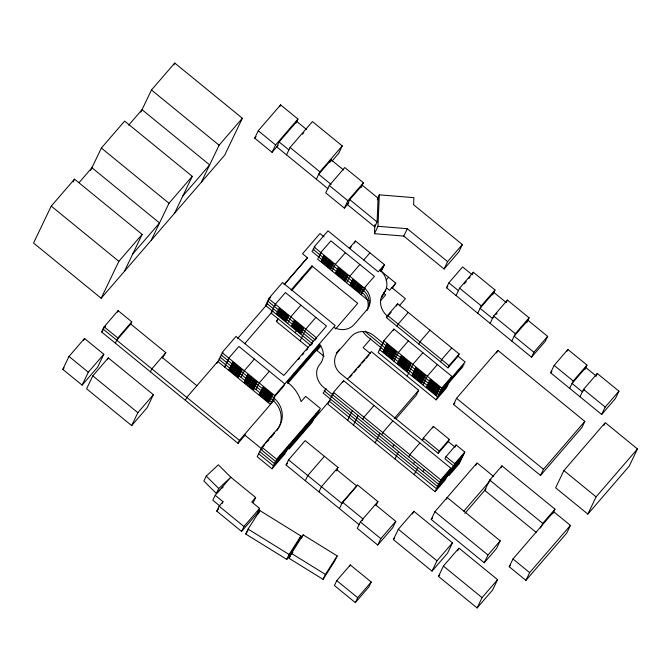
<?xml version="1.0" encoding="UTF-8"?>
<svg xmlns="http://www.w3.org/2000/svg" width="671" height="671" viewBox="0 0 671 671"><rect width="100%" height="100%" fill="white"/><g stroke="black" fill="none" stroke-linecap="round" stroke-linejoin="round"><path stroke-width="1.01" d="M377.538 198.532L379.308 194.833L413.898 197.66L413.604 204.747L462.344 244.554L458.805 251.935L444.068 269.004L403.757 236.083L374.443 233.693L374.821 224.81M377.085 221.958L378.092 198.163L362.231 185.213L349.767 199.648L347.41 204.571L374.728 226.882L377.085 221.958L349.767 199.648M374.443 233.693L377.983 226.303L379.308 194.833M384.391 292.271L381.598 297.605M385.456 290.057L383.862 293.772L381.464 297.018M124.437 271.302L142.126 234.38L74.506 179.157L51.239 206.106L33.55 243.036L101.17 298.26L224.668 155.186L242.365 118.255L174.745 63.04L151.478 89.989L140.86 112.141M73.181 181.925L74.506 179.157M90.619 170.468L101.363 148.048L124.621 121.099L192.242 176.322L174.552 213.244M173.856 64.886L174.745 63.04M62.797 369.352L68.996 356.427L84.504 338.461L103.82 354.238L97.63 367.163L82.122 385.129L62.797 369.352L64.148 367.792M101.17 298.26L118.859 261.329L142.126 234.38M83.615 340.306L84.504 338.461M245.435 434.749L238.02 443.346L101.657 331.977L104.131 326.811L118.096 310.639L131.776 321.812L130.719 324.034L116.754 340.205M151.285 240.201L168.983 203.271L192.242 176.322M82.122 385.129L88.312 372.204L103.82 354.238M117.383 312.116L118.096 310.639M92.791 375.861L86.593 388.786L131.675 425.599L147.184 407.632L153.374 394.707L108.299 357.895L92.791 375.861L137.865 412.673L131.675 425.599M115.345 343.158L117.819 337.983L131.776 321.812M107.41 359.74L108.299 357.895M201.401 182.135L219.098 145.213L242.365 118.255M278.155 145.263L272.057 152.334L254.703 138.159L258.243 130.77L280.604 104.869L297.958 119.044L295.995 123.145M150.438 371.818L151.856 368.865L165.812 352.694L130.719 324.034M279.715 106.714L280.604 104.869M165.812 352.694L162.407 357.962M272.057 152.334L275.596 144.944L297.958 119.044M306.546 129.478L296.775 121.501L279.128 141.95L276.762 146.874L328.01 188.727M286.534 154.85L290.073 147.469L312.434 121.56L342.252 145.917L338.712 153.298L331.935 161.149M185.372 400.352L186.79 397.4L219.862 359.086M216.75 363.674L217.815 361.459L270.455 404.454L274.699 395.596L335.19 325.519L282.55 282.525L268.585 298.696L316.402 337.748L315.345 339.962L267.528 300.91L270.849 297.06M316.351 179.207L319.891 171.818L342.252 145.917M329.989 162.307L331.172 159.849L343.602 169.998M361.048 187.679L363.414 182.755L344.785 167.54L329.276 185.506L325.737 192.896L344.357 208.102L348.727 203.053M241.09 377.387L244.278 370.744L254.359 359.06M308.467 347.704L276.452 321.552L277.869 318.599M306.387 259.769L307.234 258L284.747 284.059M247.515 385.716L248.58 383.502M253.286 502.428L255.651 497.505L230.807 477.224L218.343 464.818L206.24 476.108L203.875 481.032L216.339 493.445L220.122 489.914M301.094 279.648L302.361 276.997M287.624 323.489L290.803 316.838L300.885 305.162M256.062 389.616L259.249 382.973L269.331 371.289M344.357 208.102L347.897 200.721L363.414 182.755M238.02 443.346L239.438 440.394L274.397 399.899M216.339 493.445L218.704 488.513L230.807 477.224L215.181 495.324L212.824 500.247L219.853 505.993M295.257 332.799L296.314 330.585M255.651 497.505L251.768 502.009L259.585 508.392L257.228 513.315L241.602 531.415L216.758 511.126L219.115 506.202L222.998 501.707L215.181 495.324M332.128 271.009L335.307 264.357L345.389 252.682M222.21 503.351L222.998 501.707M300.113 340.885L305.775 329.067L315.856 317.383M354.414 243.221L355.471 240.998L384.449 264.668L381.271 271.319L395.756 283.145L392.485 288.262M377.303 199.807L378.092 198.163M264.793 444.655L260.751 449.335L257.219 456.725L272.032 468.819L284.823 453.999L289.276 444.705M273.852 433.877L274.464 432.61L265.548 442.935M346.613 282.843L349.801 276.192L359.882 264.517M241.602 531.415L243.959 526.492L259.585 508.392M272.032 468.819L275.563 461.438L319.379 410.677M279.446 456.943L280.361 455.039M245.745 534.024L248.102 529.1L259.887 510.589L300.902 535.97L298.545 540.893L286.769 559.404L245.745 534.024L247.993 530.501M293.546 439.765L289.092 449.058L311.965 422.554L316.418 413.261M258.31 513.877L259.887 510.589M359.111 524.663L286.081 465.02L288.555 459.853L305.162 440.612L338.041 467.461L336.389 470.908M303.3 431.277L306.337 424.936M403.757 236.083L407.297 228.702L447.607 261.623L444.068 269.004M333.529 392.317L327.867 404.135L435.093 491.7L445.175 480.025L450.837 468.207L343.611 380.642L333.529 392.317L440.755 479.882L435.093 491.7M342.898 382.118L343.611 380.642M305.305 480.721L307.779 475.554L324.387 456.314M386.488 317.643L387.544 315.429L397.626 303.745L459.132 353.978L458.067 356.192L447.985 367.867L386.488 317.643L391.193 312.191M396.569 305.968L397.626 303.745M383.829 340.725L378.167 352.543L436.125 399.874L446.207 388.199L451.868 376.381L393.911 329.05L383.829 340.725L441.786 388.056L436.125 399.874M347.67 420.306L352.267 410.711M393.198 330.526L393.911 329.05M397.115 326.324L398.171 324.11L408.253 312.426M318.951 491.868L321.426 486.701L338.041 467.461M286.769 559.404L289.126 554.481L300.902 535.97M289.016 558.28L291.373 553.357L303.149 534.854L337.194 555.915L334.837 560.839L323.061 579.35L289.016 558.28L290.132 556.519M353.466 425.045L358.062 415.441M301.581 538.134L303.149 534.854M362.894 419.383L363.959 417.169L374.041 405.494M394.07 361.426L398.314 352.56L408.396 340.876M339.425 508.584L342.495 502.185L357.442 484.873L377.916 501.589L376.163 505.246M418.847 344.072L419.912 341.858L429.994 330.174M531.541 357.207L533.898 352.283L514.171 336.171L527.909 320.252L547.637 336.372L545.28 341.296L531.541 357.207L446.509 287.758L448.865 282.835L462.604 266.924L472.149 274.716M375.198 442.793L379.794 433.189M407.146 376.213L412.808 364.395L422.889 352.711M381.732 434.766L382.789 432.552L392.87 420.876M456.054 295.559L459.593 288.169L473.332 272.258L495.005 289.956L492.64 294.879M323.061 579.35L325.418 574.426L337.194 555.915M472.443 274.103L473.332 272.258M347.578 379.107L371.323 351.596L418.662 390.254L416.297 395.177L395.94 418.763M392.745 446.844L393.802 444.63M423.049 385.087L427.293 376.23L437.375 364.546M377.916 501.589L360.352 521.937L357.282 528.337L377.756 545.053L392.703 527.742L395.773 521.342L375.299 504.617M362.088 520.738L362.961 518.909L342.495 502.185M440.579 361.82L441.644 359.606L451.726 347.93M336.775 580.616L334.418 585.54L355.328 602.617L368.865 586.94L371.222 582.017L350.304 564.932L336.775 580.616L357.685 597.693L355.328 602.617M395.001 458.964L398.54 451.575M349.524 566.576L350.304 564.932M447.985 367.867L449.05 365.653L459.132 353.978M408.782 456.859L409.838 454.644L419.92 442.961M477.727 313.256L481.266 305.875L495.005 289.956M458.067 356.192L465.154 361.979L440.721 390.279L373.554 335.416A16.263 15.374 25.6 0 0 350.916 336.842L338.117 351.663A16.263 15.374 25.6 0 0 337.689 370.551L339.182 372.447L438.197 453.311L448.278 441.627L449.335 439.413L433.399 426.395L423.317 438.079L422.252 440.293L423.602 438.733M413.512 463.804L414.577 461.589M432.686 427.872L433.399 426.395M377.756 545.053L380.826 538.654L395.773 521.342M414.225 474.665L417.765 467.276M490.132 323.397L493.671 316.007L507.41 300.088L529.083 317.794L526.727 322.717M453.579 404.454L456.532 398.297L497.89 350.388L584.827 421.388L581.883 427.536L540.524 475.454L453.579 404.454L454.938 402.885M423.175 471.696L424.231 469.482M506.53 301.942L507.41 300.088M393.382 539.593L398.339 529.251L413.848 511.285L452.489 542.839L447.532 553.181L432.023 571.147L393.382 539.593L394.733 538.033M438.197 453.311L439.253 451.097L449.335 439.413M412.497 514.103L413.848 511.285M464.793 452.036L454.712 463.711L449.05 475.529L459.132 463.854L464.793 452.036L456.095 444.932L446.014 456.615L444.957 458.83L453.646 465.934M496.624 353.021L497.89 350.388M456.095 444.932L455.039 447.154L448.278 441.627M511.805 341.094L515.345 333.705L529.083 317.794M446.349 499.224L447.18 497.496L500.214 540.818L496.498 548.568L484.252 562.759L431.21 519.438L434.925 511.688L477.047 462.898L493.722 476.519M475.806 465.481L476.636 463.762M432.023 571.147L436.98 560.805L452.489 542.839M438.465 576.406L443.414 566.064L458.93 548.098L497.563 579.652L492.615 589.994L477.106 607.96L438.465 576.406L439.815 574.846M552.719 513.877L554.976 509.172L501.933 465.859L489.687 480.042L484.73 490.384L536.163 532.388M457.58 550.916L458.478 549.037M501.036 467.737L501.933 465.859M579.987 396.771L583.527 389.39L597.265 373.47L618.939 391.168L615.399 398.557L601.661 414.477L550.606 372.782L554.145 365.393L567.884 349.474L586.982 365.066L584.768 369.687M567.003 351.319L567.884 349.474M484.252 562.759L487.968 555.001L500.214 540.818M569.704 388.375L573.235 380.985L586.982 365.066M540.524 475.454L543.468 469.297L584.827 421.388M477.106 607.96L482.055 597.626L497.563 579.652M595.94 376.238L597.265 373.47M509.247 566.752L512.963 558.993L553.734 511.763L570.417 525.385L566.701 533.135L525.93 580.373L509.247 566.752L510.606 565.175M563.892 470.564L555.63 487.8L587.83 514.095L629.197 466.177L637.45 448.949L605.25 422.646L563.892 470.564L596.091 496.859L587.83 514.095M540.474 528.06L542.73 523.363L554.976 509.172M601.661 414.477L605.2 407.087L618.939 391.168M525.93 580.373L529.645 572.615L570.417 525.385M603.95 425.372L604.814 423.56M291.256 554.758L292.942 552.116M79.17 182.52L91.927 167.742L159.547 222.965L132.69 254.074M128.614 125.234L142.042 109.683L209.662 164.907L182.806 196.016M254.703 138.159L256.054 136.59M105.733 325.947L103.074 329.025L239.438 440.394M101.657 331.977L102.982 330.442M302.47 134.2L303.829 132.623M331.172 159.849L318.708 174.284L331.147 184.433M137.865 412.673L153.374 394.707M222.99 352.501L220.994 354.816L273.642 397.811A23.359 22.076 25.6 0 1 277.198 429.306L261.816 447.121L276.628 459.224L320.444 408.463L305.632 396.36L301.094 401.627A37.492 35.429 25.6 0 0 287.205 382.093L319.564 344.609L320.268 345.448A16.263 15.374 25.6 0 1 319.832 364.328C313.818 371.289 316.947 382.227 323.774 387.435L439.69 482.105L463.728 454.25M221.925 354.716L219.937 357.031L272.577 400.025A23.359 22.076 25.6 0 1 277.869 429.205M268.459 300.818L266.462 303.124L313.525 341.556M314.993 246.911L312.996 249.218L363.229 290.241A16.263 15.374 25.6 0 1 368.605 306.924M220.868 356.938L218.872 359.245L271.52 402.239L273.533 399.908M267.394 303.032L265.406 305.339L312.46 343.77M313.927 249.126L311.931 251.432L362.164 292.455A16.263 15.374 25.6 0 1 367.54 309.146M237.643 338.486L267.729 303.636M284.135 284.63L307.385 257.698L302.554 253.747L320 233.533L324.051 236.838M227.754 360.335L229.105 358.775M274.288 306.429L275.63 304.877M226.697 362.55L228.039 360.998M319.757 254.745L321.099 253.185M318.7 256.959L320.042 255.399M225.917 365.427L224.575 366.987L228.819 358.121L238.901 346.437L284.781 383.913L283.724 386.127L273.642 397.811M244.621 343.753L273.063 310.807M291.08 289.931L311.948 265.901M291.6 290.652L312.728 266.169M276.452 321.552L277.794 320M349.272 248.186L355.471 240.998M350.069 248.245L351.31 246.811M363.757 260.021L369.964 252.833M298.343 359.656L299.694 358.088M302.403 354.951L303.762 353.382M306.471 350.245L307.821 348.677M310.53 345.531L312.56 343.183M384.449 264.668L378.251 271.856L328.018 230.832L314.062 247.003L364.286 288.027A16.263 15.374 25.6 0 1 366.769 309.96L354.355 324.336A16.263 15.374 25.6 0 1 337.287 328.798L334.133 327.733M363.229 290.241L365.242 287.909M380.289 270.48L383.393 266.882M362.164 292.455L364.185 290.124M380.465 271.26L382.327 269.096M362.449 293.118L361.107 294.678L364.286 288.027L374.368 276.351L330.904 240.847L320.822 252.531L317.635 259.174L368.345 300.591M272.577 400.025L274.598 397.685M287.507 382.73L320.151 344.919M287.733 383.46L320.428 345.582M321.023 345.875L316.989 350.547L324.051 356.318M335.626 328.958L357.702 303.384L311.822 265.909M386.035 280.109L388.509 277.232M380.298 301.061L385.674 294.829L383.258 292.858M395.756 283.145L389.549 290.333L386.337 287.708M336.263 353.021L339.627 349.13M267.486 441.535L268.836 439.975M271 437.467L272.912 435.253M216.758 511.126L218.696 508.878M326.156 388.526L324.16 390.832L438.624 484.319L462.671 456.465M325.091 390.74L323.095 393.047L437.567 486.534L461.606 458.679M370.635 338.964L363.137 347.645L370.384 353.567M399.27 305.791L405.401 298.687L391.881 287.641M332.464 394.531L333.806 392.98M447.607 261.623L462.344 244.554M331.407 396.754L332.749 395.194M318.322 412.891L274.506 463.653L259.694 451.558M330.627 399.622L273.441 465.867L258.629 453.772M350.027 377.152L352.065 374.787M354.095 372.43L356.813 369.285M358.171 367.716L360.881 364.571M362.239 363.003L364.957 359.857M366.307 358.28L369.025 355.135M382.764 342.94L384.106 341.388M381.707 345.154L383.049 343.602M380.927 348.031L379.576 349.591L437.542 396.922L447.624 385.246M286.081 465.02L287.406 463.485M446.509 287.758L447.817 286.249M464.298 283.816L466.261 281.543M468.878 278.507L470.186 276.989M394.229 418.553L418.662 390.254M493.806 316.955L492.497 318.473L480.084 308.333L493.822 292.413L506.236 302.554M495.768 314.682L497.077 313.164M441.786 388.056L451.868 376.381M464.089 364.194L439.664 392.493L368.178 334.116A16.263 15.374 25.6 0 1 365.276 331.063M463.032 366.408L438.599 394.707L367.121 336.33A16.263 15.374 25.6 0 1 363.078 331.516M533.898 352.283L547.637 336.372M440.755 479.882L450.837 468.207M460.549 460.902L436.502 488.748L329.276 401.183M550.606 372.782L551.914 371.264M357.685 597.693L371.222 582.017M431.21 519.438L432.577 517.869M463.854 511.117L491.013 479.664M464.894 513.374L486.098 488.807M584.307 389.574L582.344 391.847L572.061 383.451L585.8 367.532L596.083 375.936M596.091 496.859L637.45 448.949M221.64 488.496L223.149 487.087M377.983 226.303L407.297 228.702M291.373 553.357L325.418 574.426M248.102 529.1L289.126 554.481M290.073 147.469L319.891 171.818M459.593 288.169L481.266 305.875M493.671 316.007L515.345 333.705M554.145 365.393L573.235 380.985M583.527 389.39L605.2 407.087M279.128 141.95L288.891 149.927M448.865 282.835L458.41 290.635M329.276 185.506L347.897 200.721M258.243 130.77L275.596 144.944M151.478 89.989L219.098 145.213M387.544 315.429L449.05 365.653M456.532 398.297L543.468 469.297M101.363 148.048L168.983 203.271M489.687 480.042L542.73 523.363M310.639 345.364L271.101 313.08L275.353 304.215L285.435 292.539L326.483 326.064L283.833 375.475L236.016 336.431L222.059 352.602L274.699 395.596M423.317 438.079L439.253 451.097M446.014 456.615L454.712 463.711M512.963 558.993L529.645 572.615M434.925 511.688L487.968 555.001M51.239 206.106L118.859 261.329M336.381 469.381L356.846 486.098L341.9 503.418L288.555 459.853M398.339 529.251L436.98 560.805M443.414 566.064L482.055 597.626M161.937 357.19L196.871 385.716M360.352 521.937L380.826 538.654M244.345 434.699L262.378 449.427M260.751 449.335L275.563 461.438M104.131 326.811L117.819 337.983M68.996 356.427L88.312 372.204M219.115 506.202L243.959 526.492M379.803 270.061C387.368 275.706 389.767 287.867 382.529 294.804C378.108 301.916 381.413 311.411 387.645 316.293M206.24 476.108L218.704 488.513M277.333 430.002A23.359 22.076 25.6 0 1 276.754 430.774M367.884 308.803A16.263 15.374 25.6 0 1 366.911 310.564M229.306 368.79L228.861 369.713L232.401 372.606L232.845 371.684L229.306 368.79M230.53 366.71L230.086 367.633L231.696 368.949L232.141 368.027L230.53 366.71M231.587 364.496L231.151 365.418L232.753 366.735L233.198 365.804L231.587 364.496M232.652 362.281L232.208 363.204L233.818 364.512L234.263 363.59L232.652 362.281M233.105 368.815L232.661 369.738L235.076 371.709L235.521 370.786L233.105 368.815M234.162 366.601L233.726 367.523L236.142 369.495L236.578 368.572L234.162 366.601M235.227 364.378L234.783 365.301L237.198 367.28L237.643 366.358L235.227 364.378M233.81 372.472L233.374 373.395L235.789 375.366L236.226 374.443L233.81 372.472M236.486 371.575L236.041 372.497L239.581 375.391L240.025 374.468L236.486 371.575M237.542 369.36L237.106 370.283L240.646 373.177L241.09 372.254L237.542 369.36M238.608 367.146L238.163 368.069L241.711 370.962L242.147 370.031L238.608 367.146M237.19 375.232L236.754 376.163L238.364 377.471L238.801 376.548L237.19 375.232M277.056 312.803L276.62 313.726L278.23 315.043L278.666 314.12L277.056 312.803M278.121 310.589L277.677 311.512L279.287 312.829L279.732 311.906L278.121 310.589M279.178 308.375L278.742 309.297L280.352 310.614L280.788 309.692L279.178 308.375M245.502 378.939L245.058 379.861L246.668 381.178L247.113 380.256L245.502 378.939M246.559 376.725L246.123 377.647L247.733 378.956L248.169 378.033L246.559 376.725M247.624 374.502L247.18 375.425L248.79 376.741L249.235 375.819L247.624 374.502M244.764 381.413L244.319 382.336L246.894 384.441L247.339 383.518L244.764 381.413M279.631 314.909L279.195 315.831L281.61 317.802L282.046 316.88L279.631 314.909M280.696 312.694L280.252 313.617L282.667 315.588L283.112 314.665L280.696 312.694M281.761 310.48L281.317 311.403L283.732 313.374L284.177 312.451L281.761 310.48M248.077 381.044L247.633 381.967L250.048 383.938L250.493 383.015L248.077 381.044M249.142 378.821L248.698 379.744L251.113 381.724L251.55 380.801L249.142 378.821M250.199 376.607L249.755 377.53L252.17 379.501L252.615 378.578L250.199 376.607M249.268 385.095L248.824 386.018L250.761 387.595L251.197 386.672L249.268 385.095M283.019 317.668L282.575 318.591L286.114 321.484L286.559 320.562L283.019 317.668M284.076 315.454L283.632 316.376L287.18 319.27L287.616 318.348L284.076 315.454M285.141 313.24L284.697 314.162L288.236 317.056L288.681 316.133L285.141 313.24M251.457 383.804L251.013 384.726L254.561 387.62L254.997 386.697L251.457 383.804M252.522 381.589L252.078 382.512L255.617 385.406L256.062 384.475L252.522 381.589M253.579 379.367L253.135 380.298L256.683 383.183L257.119 382.26L253.579 379.367M252.17 387.461L251.726 388.383L253.655 389.968L254.099 389.037L252.17 387.461M321.56 260.323L321.124 261.245L324.982 264.408L325.427 263.485L321.56 260.323M322.625 258.109L322.181 259.031L326.047 262.193L326.492 261.262L322.625 258.109M323.682 255.894L323.246 256.817L327.104 259.971L327.549 259.048L323.682 255.894M292.028 325.032L291.591 325.955L293.202 327.272L293.638 326.349L292.028 325.032M293.093 322.818L292.648 323.741L294.259 325.058L294.703 324.135L293.093 322.818M294.158 320.604L293.713 321.526L295.324 322.835L295.768 321.912L294.158 320.604M259.736 393.642L259.291 394.565L262.831 397.458L263.275 396.536L259.736 393.642M260.96 391.562L260.516 392.485L262.126 393.793L262.562 392.87L260.96 391.562M262.017 389.339L261.573 390.27L263.183 391.579L263.628 390.656L262.017 389.339M263.082 387.125L262.638 388.048L264.248 389.365L264.693 388.442L263.082 387.125M294.611 327.138L294.166 328.06L296.582 330.031L297.027 329.109L294.611 327.138M295.668 324.923L295.223 325.846L297.639 327.817L298.083 326.894L295.668 324.923M296.733 322.701L296.288 323.632L298.704 325.603L299.149 324.68L296.733 322.701M263.535 393.659L263.091 394.59L265.506 396.561L265.951 395.638L263.535 393.659M264.592 391.445L264.148 392.367L266.563 394.347L267.008 393.416L264.592 391.445M265.657 389.23L265.213 390.153L267.628 392.124L268.073 391.201L265.657 389.23M326.391 264.273L325.947 265.196L328.362 267.167L328.807 266.244L326.391 264.273M327.456 262.059L327.012 262.982L329.427 264.953L329.872 264.03L327.456 262.059M328.513 259.836L328.077 260.759L330.484 262.738L330.929 261.816L328.513 259.836M264.24 397.324L263.804 398.247L266.211 400.218L266.655 399.295L264.24 397.324M297.991 329.897L297.547 330.82L301.086 333.713L301.531 332.791L297.991 329.897M299.048 327.683L298.612 328.605L302.151 331.499L302.596 330.577L299.048 327.683M300.113 325.469L299.669 326.391L303.208 329.285L303.653 328.362L300.113 325.469M266.915 396.427L266.471 397.349L270.01 400.243L270.455 399.32L266.915 396.427M267.972 394.212L267.536 395.135L271.076 398.02L271.52 397.098L267.972 394.212M269.037 391.99L268.593 392.912L272.132 395.806L272.577 394.884L269.037 391.99M329.771 267.033L329.327 267.955L330.937 269.272L331.382 268.35L329.771 267.033M330.837 264.819L330.392 265.741L332.002 267.058L332.447 266.127L330.837 264.819M331.893 262.604L331.457 263.527L333.068 264.835L333.504 263.913L331.893 262.604M267.62 400.084L267.184 401.006L268.794 402.323L269.23 401.401L267.62 400.084M336.054 272.158L335.609 273.08L339.476 276.242L339.92 275.311L336.054 272.158M337.11 269.943L336.674 270.866L340.532 274.02L340.977 273.097L337.11 269.943M338.176 267.729L337.731 268.652L341.598 271.805L342.042 270.883L338.176 267.729M340.885 276.108L340.44 277.031L342.856 279.002L343.3 278.079L340.885 276.108M341.942 273.885L341.505 274.808L343.913 276.788L344.357 275.865L341.942 273.885M343.007 271.671L342.562 272.594L344.978 274.565L345.422 273.642L343.007 271.671M344.265 278.868L343.82 279.79L345.431 281.107L345.875 280.176L344.265 278.868M345.322 276.653L344.886 277.576L346.496 278.884L346.932 277.962L345.322 276.653M346.387 274.431L345.942 275.353L347.553 276.67L347.997 275.747L346.387 274.431M350.539 283.992L350.103 284.915L353.961 288.069L354.405 287.146L350.539 283.992M351.604 281.778L351.159 282.701L355.026 285.854L355.471 284.932L351.604 281.778M352.661 279.564L352.225 280.486L356.083 283.64L356.527 282.717L352.661 279.564M355.37 287.934L354.925 288.857L357.341 290.837L357.786 289.914L355.37 287.934M356.435 285.72L355.991 286.643L358.406 288.614L358.851 287.691L356.435 285.72M357.492 283.506L357.056 284.429L359.471 286.4L359.908 285.477L357.492 283.506M358.75 290.702L358.314 291.625L359.924 292.933L360.361 292.011L358.75 290.702M359.815 288.48L359.371 289.402L360.981 290.719L361.426 289.797L359.815 288.48M360.872 286.265L360.436 287.188L362.046 288.505L362.483 287.582L360.872 286.265M383.51 350.74L383.066 351.663L386.932 354.816L387.368 353.894L383.51 350.74M384.567 348.526L384.131 349.448L387.989 352.602L388.434 351.679L384.567 348.526M385.632 346.311L385.188 347.234L389.054 350.388L389.499 349.465L385.632 346.311M386.689 344.097L386.253 345.02L390.111 348.174L390.556 347.251L386.689 344.097M388.341 354.682L387.897 355.605L390.312 357.584L390.748 356.662L388.341 354.682M389.398 352.468L388.954 353.391L391.369 355.362L391.814 354.439L389.398 352.468M390.463 350.254L390.019 351.176L392.434 353.147L392.879 352.225L390.463 350.254M391.52 348.039L391.084 348.962L393.491 350.933L393.936 350.01L391.52 348.039M391.721 357.45L391.277 358.373L392.887 359.681L393.332 358.759L391.721 357.45M392.778 355.227L392.334 356.158L393.944 357.467L394.389 356.544L392.778 355.227M393.843 353.013L393.399 353.936L395.009 355.253L395.454 354.33L393.843 353.013M394.9 350.799L394.464 351.721L396.075 353.038L396.511 352.116L394.9 350.799M397.995 362.575L397.559 363.497L401.417 366.651L401.862 365.729L397.995 362.575M399.06 360.361L398.616 361.283L402.483 364.437L402.927 363.514L399.06 360.361M400.117 358.146L399.681 359.069L403.539 362.223L403.984 361.3L400.117 358.146M401.183 355.932L400.738 356.855L404.605 360.008L405.049 359.086L401.183 355.932M402.826 366.517L402.382 367.44L404.798 369.411L405.242 368.488L402.826 366.517M403.892 364.303L403.447 365.225L405.863 367.196L406.307 366.274L403.892 364.303M404.949 362.088L404.512 363.011L406.92 364.982L407.364 364.059L404.949 362.088M406.014 359.874L405.569 360.797L407.985 362.768L408.429 361.845L406.014 359.874M406.207 369.276L405.762 370.207L407.372 371.516L407.817 370.593L406.207 369.276M407.272 367.062L406.827 367.985L408.438 369.302L408.882 368.379L407.272 367.062M408.329 364.848L407.893 365.77L409.503 367.087L409.939 366.165L408.329 364.848M409.394 362.634L408.949 363.556L410.56 364.873L411.004 363.95L409.394 362.634M412.489 374.41L412.044 375.332L415.911 378.486L416.347 377.563L412.489 374.41M413.546 372.195L413.11 373.118L416.968 376.272L417.412 375.349L413.546 372.195M414.611 369.981L414.166 370.904L418.033 374.057L418.478 373.135L414.611 369.981M415.668 367.758L415.232 368.681L419.09 371.843L419.534 370.92L415.668 367.758M417.32 378.352L416.876 379.274L419.291 381.245L419.736 380.323L417.32 378.352M418.377 376.137L417.932 377.06L420.348 379.031L420.792 378.108L418.377 376.137M419.442 373.923L418.998 374.846L421.413 376.817L421.858 375.894L419.442 373.923M420.499 371.709L420.063 372.631L422.478 374.603L422.915 373.68L420.499 371.709M420.7 381.111L420.256 382.034L421.866 383.351L422.311 382.428L420.7 381.111M421.757 378.897L421.321 379.82L422.931 381.136L423.367 380.214L421.757 378.897M422.822 376.683L422.378 377.605L423.988 378.922L424.433 377.999L422.822 376.683M423.879 374.468L423.443 375.391L425.053 376.708L425.489 375.785L423.879 374.468M426.974 386.244L426.538 387.167L430.396 390.321L430.841 389.398L426.974 386.244M428.039 384.03L427.595 384.953L431.461 388.106L431.906 387.184L428.039 384.03M429.096 381.807L428.66 382.73L432.518 385.892L432.963 384.969L429.096 381.807M430.161 379.593L429.717 380.516L433.583 383.669L434.028 382.747L430.161 379.593M431.805 390.186L431.361 391.109L433.776 393.08L434.221 392.158L431.805 390.186M432.87 387.972L432.426 388.895L434.842 390.866L435.286 389.943L432.87 387.972M433.927 385.758L433.491 386.681L435.907 388.652L436.343 387.729L433.927 385.758M434.993 383.535L434.548 384.466L436.964 386.437L437.408 385.515L434.993 383.535M435.185 392.946L434.749 393.869L436.36 395.185L436.796 394.263L435.185 392.946M436.251 390.732L435.806 391.654L437.417 392.971L437.861 392.049L436.251 390.732M437.307 388.517L436.871 389.44L438.482 390.757L438.918 389.834L437.307 388.517M438.373 386.303L437.928 387.226L439.539 388.543L439.983 387.612L438.373 386.303"/></g></svg>
